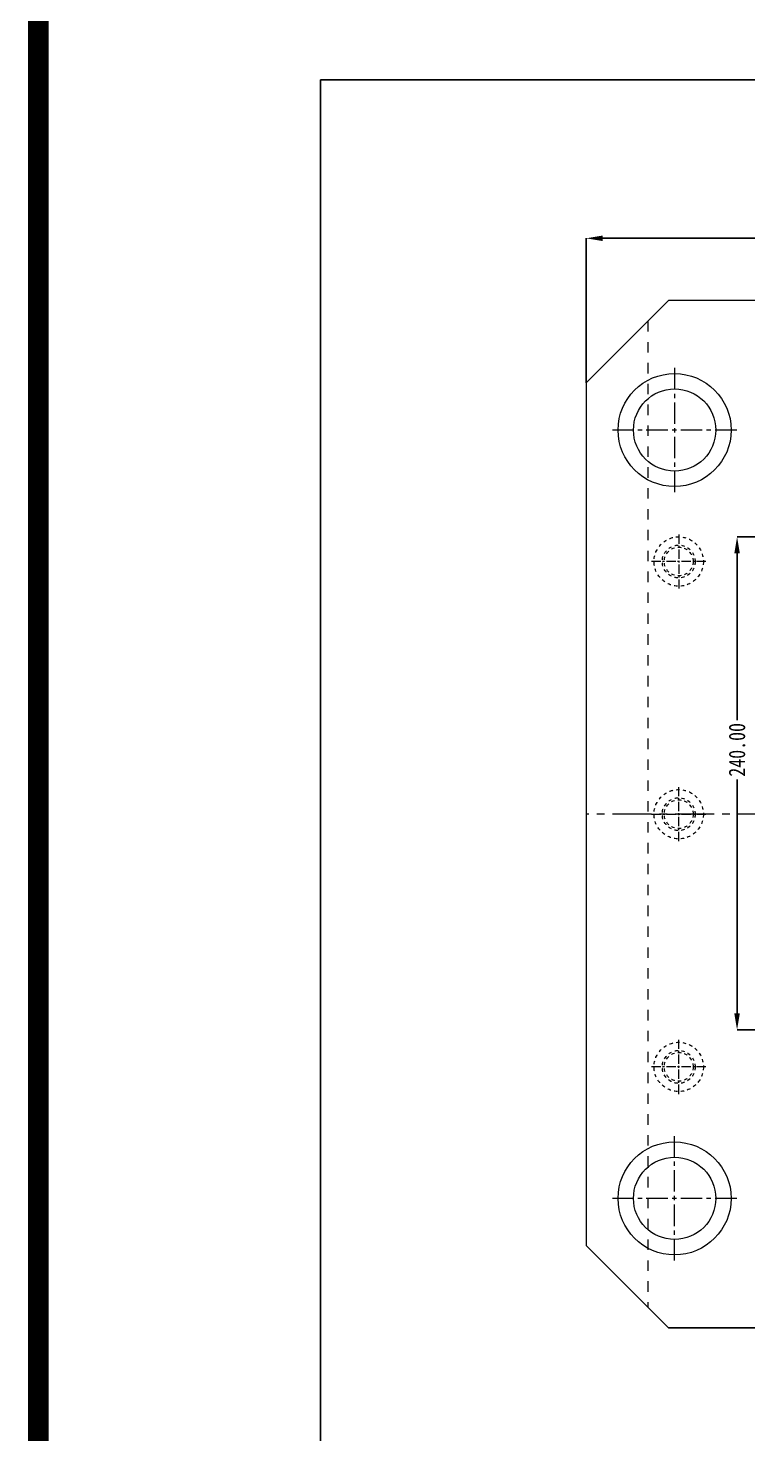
# Model space of a CAD drawing. Header units: millimetres. Extents: x 1188 to 10032, y -1727 to 798.
# Drawn here: x 1188 to 1538, y -1043 to -358 of the extents above; entities that cross this region are included whole.
import ezdxf

# ---------------------------------------------------------------- set-up
doc = ezdxf.new("R2010")
doc.units = ezdxf.units.MM
doc.header["$LTSCALE"] = 16.335
doc.header["$PDMODE"] = 3
doc.header["$PDSIZE"] = 0.3125
doc.linetypes.add('CENTER', pattern=[0.6, 0.375, -0.075, 0.075, -0.075])
doc.linetypes.add('HIDDEN', pattern=[0.2, 0.1, -0.1])
doc.layers.get('0').update_dxf_attribs({"linetype": 'CONTINUOUS'})
doc.layers.get('Defpoints').update_dxf_attribs({"linetype": 'CONTINUOUS'})
doc.layers.add('moldbase', color=7, linetype='CONTINUOUS', lineweight=20)
doc.styles.get("Standard").update_dxf_attribs({"font": 'txt', "width": 0.8})
doc.dimstyles.new('11', dxfattribs={"dimtxt": 8, "dimasz": 8, "dimexe": 0, "dimexo": 0, "dimgap": 0, "dimtad": 0, "dimzin": 0, "dimdsep": 46, "dimtxsty": 'Standard', "dimcen": 0, "dimclrd": 4, "dimclre": 4, "dimclrt": 6, "dimazin": 0, "dimtfac": 1, "dimtofl": 0, "dimtmove": 0, "dimatfit": 3, "dimfxl": 0, "dimtolj": 1, "dimtzin": 0, "dimarcsym": 0})

# ---------------------------------------------------------------- blocks, each defined once
blk = doc.blocks.new('*D79')
at = {"color": 4, "lineweight": -2, "transparency": 16777216}
for p, q in [((1459.71, -531.14), (1459.71, -460.81)), ((1467.71, -460.81), (1702.74, -460.81)), ((2001.71, -460.81), (1731.54, -460.81)), ((2009.71, -531.14), (2009.71, -460.81))]:
    blk.add_line(p, q, dxfattribs=at)
at = {"color": 4, "transparency": 16777216}
for points in [[(1467.71, -459.48), (1467.71, -462.14), (1459.71, -460.81)], [(2001.71, -459.48), (2001.71, -462.14), (2009.71, -460.81)]]:
    blk.add_solid(points, dxfattribs=at)
at = {"layer": 'Defpoints', "color": 0, "transparency": 16777216}
for p in [(1459.71, -460.81), (1459.71, -531.14), (2009.71, -531.14)]:
    blk.add_point(p, dxfattribs=at)
at = {"color": 6, "transparency": 16777216, "insert": (1717.14, -460.81), "char_height": 8, "attachment_point": 5}
blk.add_mtext('\\A1;550.00', dxfattribs=at)
blk = doc.blocks.new('*D108')
at = {"color": 4, "lineweight": -2, "transparency": 16777216}
for p, q in [((1594.71, -606.14), (1533.09, -606.14)), ((1533.09, -614.14), (1533.09, -695.41)), ((1533.09, -838.14), (1533.09, -724.21)), ((1589.71, -846.14), (1533.09, -846.14))]:
    blk.add_line(p, q, dxfattribs=at)
at = {"color": 4, "transparency": 16777216}
for points in [[(1531.75, -614.14), (1534.42, -614.14), (1533.09, -606.14)], [(1531.75, -838.14), (1534.42, -838.14), (1533.09, -846.14)]]:
    blk.add_solid(points, dxfattribs=at)
at = {"layer": 'Defpoints', "color": 0, "transparency": 16777216}
for p in [(1594.71, -606.14), (1533.09, -846.14), (1589.71, -846.14)]:
    blk.add_point(p, dxfattribs=at)
at = {"color": 6, "transparency": 16777216, "insert": (1533.09, -709.81), "char_height": 8, "attachment_point": 5, "rotation": 90}
blk.add_mtext('\\A1;240.00', dxfattribs=at)

msp = doc.modelspace()

# ---------------------------------------------------------------- linework, layer by layer
msp.add_line((1499.71, -991.141), (1969.71, -991.141))
at = {"color": 3, "const_width": 10}
msp.add_lwpolyline([(1193.347, 793.145), (10026.909, 793.145), (10026.909, -1722.049), (1193.347, -1722.049)], close=True, dxfattribs=at)
msp.add_lwpolyline([(1330.484, -383.752), (2852.418, -383.752), (2852.418, -1607.796), (1330.484, -1607.796)], close=True)
at = {"layer": 'moldbase'}
for p, q in [((1459.71, -531.141), (1499.71, -491.141)), ((1969.71, -491.141), (1499.71, -491.141)), ((1459.71, -531.141), (1459.71, -951.141)), ((1499.71, -991.141), (1459.71, -951.141))]:
    msp.add_line(p, q, dxfattribs=at)
at = {"layer": 'moldbase', "color": 8, "linetype": 'HIDDEN', "ltscale": 3.109887}
msp.add_line((1489.71, -501.141), (1489.71, -981.141), dxfattribs=at)
at = {"layer": 'moldbase', "color": 1, "linetype": 'CENTER', "ltscale": 1.710438}
for p, q in [((1502.71, -523.891), (1502.71, -584.391)), ((1532.96, -554.141), (1472.46, -554.141)), ((1502.71, -958.391), (1502.71, -897.891)), ((1532.96, -928.141), (1472.46, -928.141))]:
    msp.add_line(p, q, dxfattribs=at)
at = {"layer": 'moldbase', "color": 1, "linetype": 'CENTER', "ltscale": 0.746373}
for p, q in [((1504.71, -604.941), (1504.71, -631.341)), ((1517.91, -618.141), (1491.51, -618.141)), ((1504.71, -754.341), (1504.71, -727.941)), ((1491.51, -741.141), (1517.91, -741.141)), ((1504.71, -877.341), (1504.71, -850.941)), ((1517.91, -864.141), (1491.51, -864.141))]:
    msp.add_line(p, q, dxfattribs=at)
at = {"layer": 'moldbase', "color": 1, "linetype": 'CENTER', "ltscale": 3.109887}
msp.add_line((2009.71, -741.141), (1459.71, -741.141), dxfattribs=at)
at = {"layer": 'moldbase'}
for centre, radius in [((1502.71, -554.141), 27.5), ((1502.71, -554.141), 20), ((1502.71, -928.141), 27.5), ((1502.71, -928.141), 20)]:
    msp.add_circle(centre, radius, dxfattribs=at)
at = {"layer": 'moldbase', "color": 8, "linetype": 'HIDDEN', "ltscale": 0.995164}
for centre, radius in [((1504.71, -618.141), 12), ((1504.71, -618.141), 8), ((1504.71, -618.141), 7), ((1504.71, -741.141), 12), ((1504.71, -741.141), 8), ((1504.71, -741.141), 7), ((1504.71, -864.141), 12), ((1504.71, -864.141), 8), ((1504.71, -864.141), 7)]:
    msp.add_circle(centre, radius, dxfattribs=at)

# ---------------------------------------------------------------- dimensions: what is measured, and where the dimension line sits
dim = msp.add_linear_dim(base=(1459.71, -460.81), p1=(2009.71, -531.141), p2=(1459.71, -531.141), dimstyle='11')
dim.commit()
dim.dimension.update_dxf_attribs({"geometry": '*D79', "text_midpoint": (1717.135, -460.81), "dimtype": 160})
dim = msp.add_linear_dim(base=(1533.086, -846.141), p1=(1594.71, -606.141), p2=(1589.71, -846.141), angle=90, dimstyle='11')
dim.commit()
dim.dimension.update_dxf_attribs({"geometry": '*D108', "text_midpoint": (1533.086, -709.805), "dimtype": 160})

doc.saveas('drawing.dxf')
